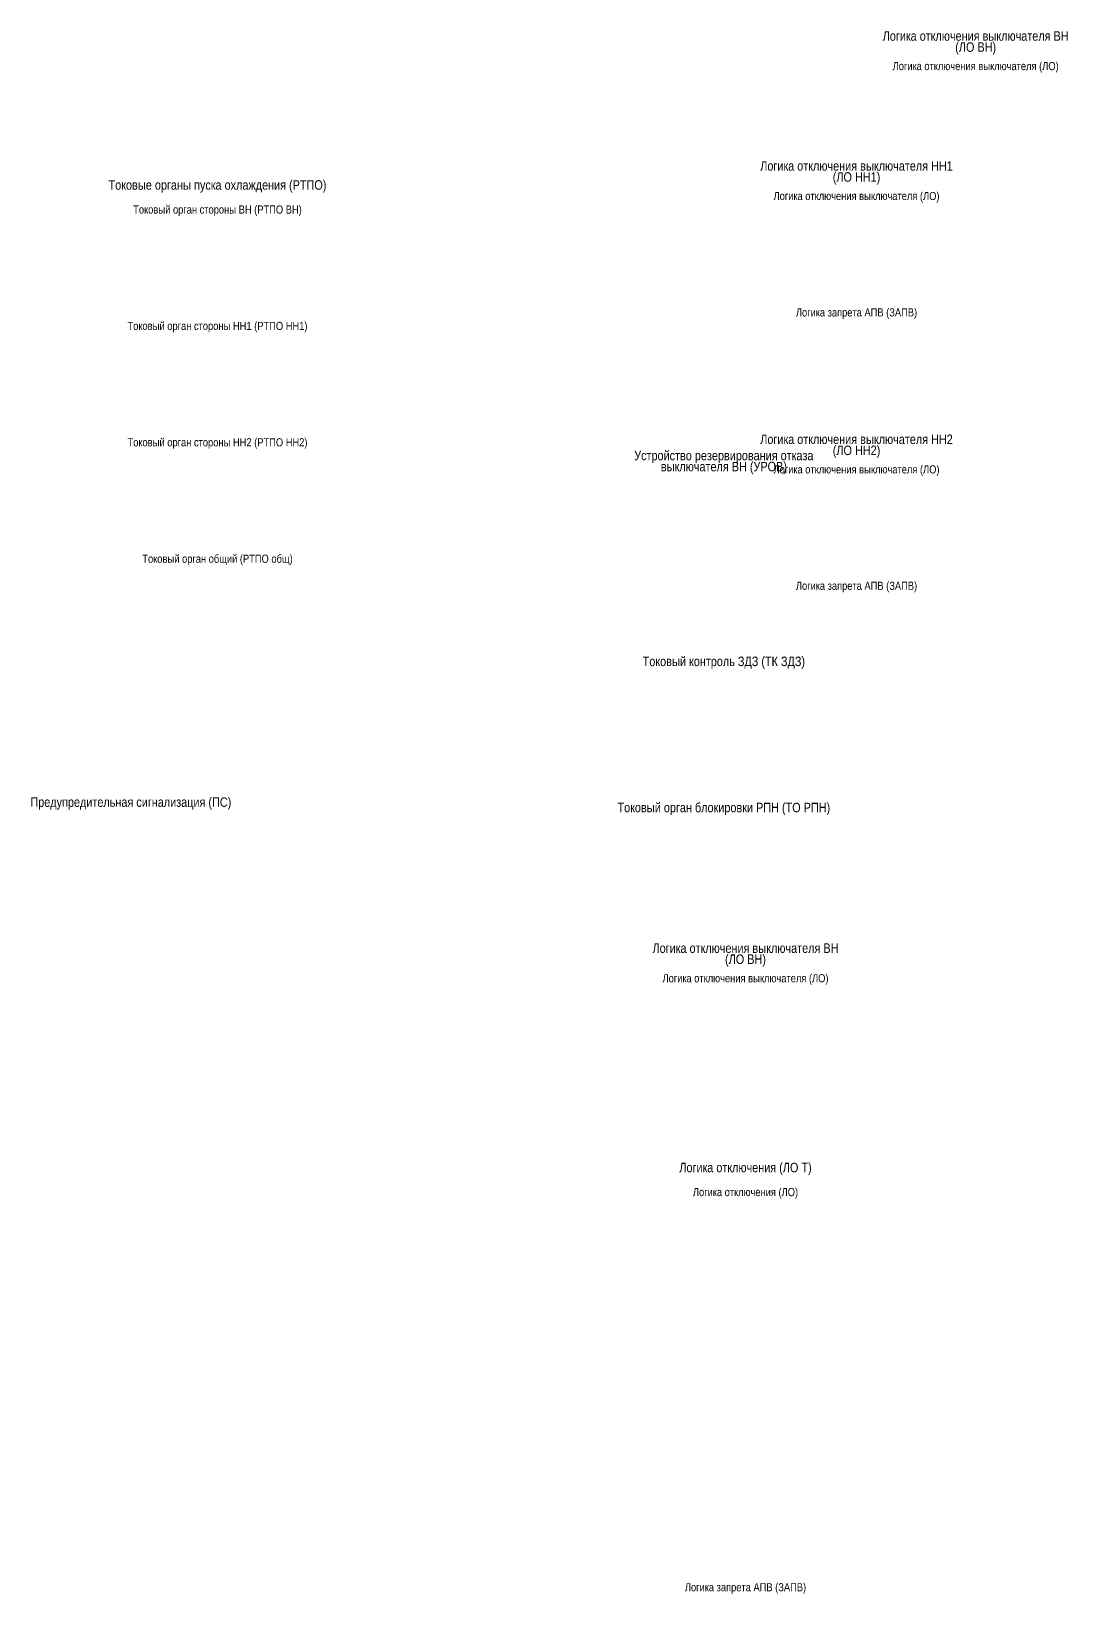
# Model space of a CAD drawing. Header units: millimetres. Extents: x 1657 to 5785, y -558 to 1129.
# Drawn here: x 1657 to 2040, y -534 to 43 of the extents above; entities that cross this region are included whole.
import ezdxf

# ---------------------------------------------------------------- set-up
doc = ezdxf.new("R2010")
doc.units = ezdxf.units.MM
doc.styles.add('3.5_Gost_RD', font='ARIALN.TTF', dxfattribs={"height": 3.5})

msp = doc.modelspace()

# ---------------------------------------------------------------- texts
at = {"color": 30, "ltscale": 100, "true_color": 0xf7931d, "attachment_point": 5, "style": '3.5_Gost_RD'}
for s, insert, char_height, width in [('\\pxsm0.7;Логика отключения выключателя ВН (ЛО ВН)', (2005.5, 39), 3.5, 76.6201), ('\\pxsm0.7;Логика отключения выключателя (ЛО)', (2005.5, 30), 3, 81), ('\\pxsm0.7;Логика отключения выключателя НН1 (ЛО НН1)', (1961.5, -9), 3.5, 76.6201), ('\\pxsm0.7;Токовые органы пуска охлаждения (РТПО)', (1725.5, -14), 3.5, 85), ('\\pxsm0.7;Логика отключения выключателя (ЛО)', (1961.5, -18), 3, 81), ('\\pxsm0.7;Токовый орган стороны ВН (РТПО ВН)', (1725.5, -23), 3, 81), ('\\pxsm0.7;Логика запрета АПВ (ЗАПВ)', (1961.5, -61), 3, 81), ('\\pxsm0.7;Токовый орган стороны НН1 (РТПО НН1)', (1725.5, -66), 3, 81), ('\\pxsm0.7;Токовый орган стороны НН2 (РТПО НН2)', (1725.5, -109), 3, 81), ('\\pxsm0.7;Логика отключения выключателя НН2 (ЛО НН2)', (1961.5, -110), 3.5, 76.6201), ('\\pxsm0.7;Устройство резервирования отказа выключателя ВН (УРОВ)', (1912.5, -116), 3.5, 85), ('\\pxsm0.7;Логика отключения выключателя (ЛО)', (1961.5, -119), 3, 81), ('\\pxsm0.7;Токовый орган общий (РТПО общ)', (1725.5, -152), 3, 81), ('\\pxsm0.7;Логика запрета АПВ (ЗАПВ)', (1961.5, -162), 3, 81), ('Предупредительная сигнализация (ПС)', (1693.5, -242), 3.5, 85), ('\\pxsm0.7;Токовый орган блокировки РПН (ТО РПН)', (1912.5, -244), 3.5, 85), ('\\pxsm0.7;Логика отключения выключателя ВН (ЛО ВН)', (1920.5, -298), 3.5, 76.6201), ('\\pxsm0.7;Логика отключения выключателя (ЛО)', (1920.5, -307), 3, 81), ('\\pxsm0.7;Логика отключения (ЛО)', (1920.5, -386), 3, 81), ('\\pxsm0.7;Логика запрета АПВ (ЗАПВ)', (1920.5, -532), 3, 81)]:
    msp.add_mtext(s, dxfattribs=dict(at, insert=insert, char_height=char_height, width=width))
at = {"ltscale": 100, "char_height": 3.5, "width": 85, "attachment_point": 5, "style": '3.5_Gost_RD'}
for s, insert in [('\\pxsm0.7;{\\C30;\\c1938423;Токовый контроль ЗДЗ (ТК ЗДЗ)}', (1912.5, -190)), ('\\pxsm0.7;{\\C30;\\c1938423;Логика отключения (ЛО Т)}', (1920.5, -377))]:
    msp.add_mtext(s, dxfattribs=dict(at, insert=insert))

doc.saveas('drawing.dxf')
